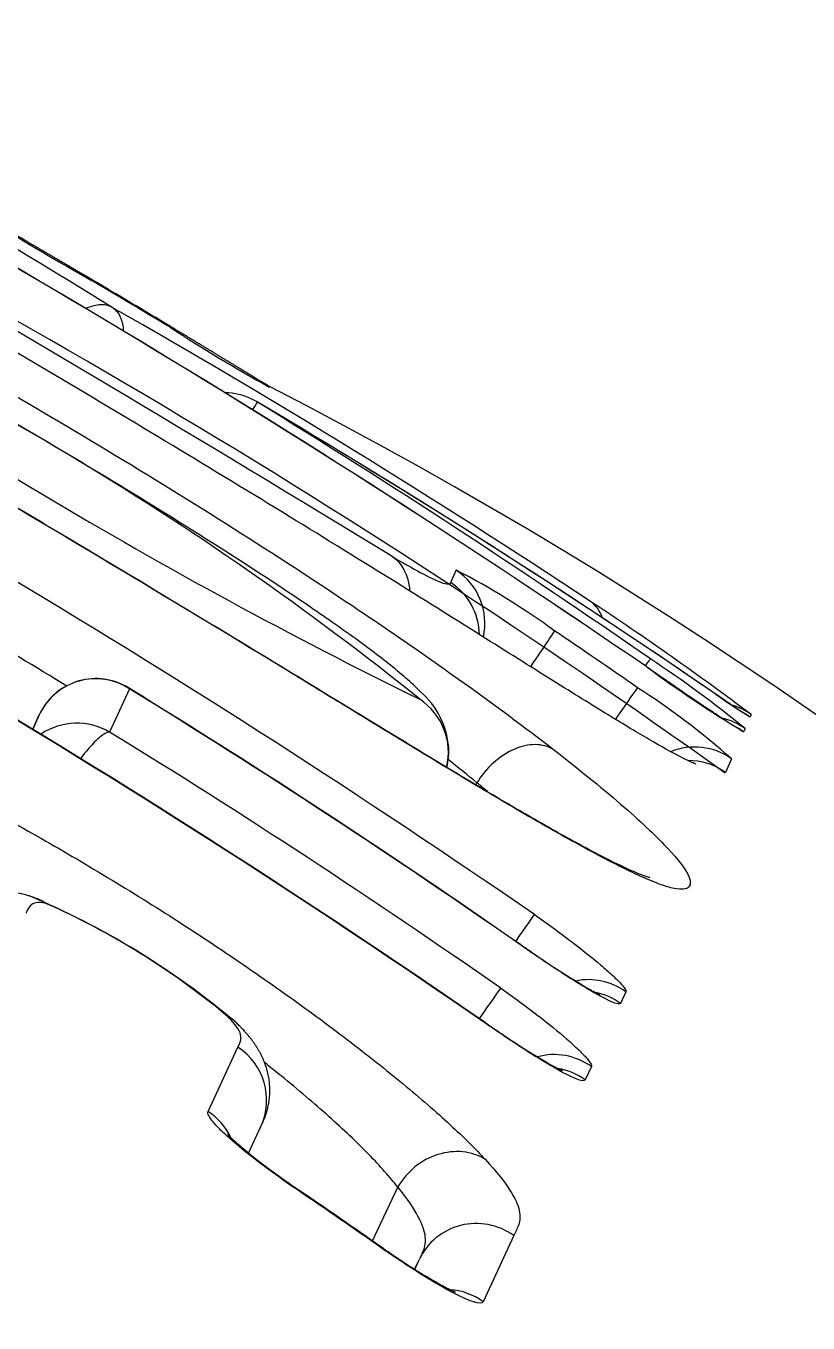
# Model space of a CAD drawing. Header units: millimetres. Extents: x 863 to 5283, y 810 to 2397.
# Drawn here: x 1733.1797 to 1733.3029, y 1447.2132 to 1447.4175 of the extents above; entities that cross this region are included whole.
import ezdxf

# ---------------------------------------------------------------- set-up
doc = ezdxf.new("R2010")
doc.units = ezdxf.units.MM
doc.layers.add('Wbudowane', color=175, linetype='Continuous')

# ---------------------------------------------------------------- blocks, each defined once
blk = doc.blocks.new('Z$W@#14502')
for p, q in [((14.60826912896772, 143.2821981006946), (14.60824944635766, 143.282086665123)), ((14.63683316585406, 143.2513150961865), (14.63770104128866, 143.2532497399061)), ((14.58621719972257, 143.2345600368285), (14.58308365871352, 143.227749888006)), ((14.5721085314558, 143.230677181062), (14.57201112109198, 143.2304743269369)), ((14.57201112109198, 143.2304743269369), (14.57096229071578, 143.2282251029369)), ((14.57097605985274, 143.2282213479057), (14.57201112109198, 143.2304743269369)), ((14.68415813888805, 143.2305277652645), (14.6839959055597, 143.2301403145796)), ((14.68320504334298, 143.2283032934456), (14.68298943468557, 143.2278101871213)), ((14.6810896222766, 143.2235240353352), (14.68012903631939, 143.2213791836541)), ((14.6409647398666, 143.2197618286984), (14.6408030119967, 143.2194150021621)), ((14.66441588758818, 143.1868483422606), (14.66357410020498, 143.1850113246296)), ((14.59860467188668, 143.1679613811446), (14.60328832345203, 143.1781083130941)), ((14.65899746981194, 143.175035486858), (14.65803803149487, 143.1729463685101)), ((14.60497858684181, 143.1614195143579), (14.60691959013104, 143.1656274820632)), ((14.62451624242578, 143.1475710423504), (14.62848084480765, 143.1560731595953)), ((14.62849162030761, 143.1560937956958), (14.62848084480765, 143.1560731595953)), ((14.64675516632838, 143.1484221147703), (14.64195462819868, 143.1380069312963)), ((14.63234159841903, 143.1456159661104), (14.63194604698253, 143.144802608243)), ((14.63114537496892, 143.1430962273948), (14.63185681580808, 143.1446219171978)), ((14.63115378215036, 143.1430977905254), (14.63185681580796, 143.1446219171978))]:
    blk.add_line(p, q)
for centre, radius, start, end in [((13.73484246771454, 141.8748017185851), 1.651848701087288, 55.61476453163881, 62.42359725826709), ((13.73921166897469, 141.8820822230832), 1.643375302300004, 55.59712794609853, 62.44112018940385), ((13.68908343979581, 141.8427486290268), 1.705300045799595, 58.3655023494883, 61.14724560860707), ((13.95682629749854, 142.2112949451257), 1.242222305775509, 54.39387537273254, 64.4882653459125), ((12.06088756933462, 139.0503311656232), 4.926533931897101, 58.59937082216743, 59.82500242974507), ((14.88813922636876, 143.8388421105624), 0.6215629135644873, 238.6364005782985, 240.3138685783886), ((14.32798248480344, 142.8553471573377), 0.4847224782482161, 51.16156424905611, 67.15060396415704), ((14.99576861650928, 143.9736191235227), 0.8252328351353697, 234.470290456352, 243.8418777568318), ((13.7947817434424, 141.9582831579098), 1.506912987535216, 55.42056088088043, 62.88721004012174), ((13.72714125727578, 141.8538618628961), 1.678068552156215, 58.95014748359253, 59.44110556749626), ((13.83627117688229, 142.0369084323206), 1.465091886177247, 58.91714635882654, 59.47947059750113), ((13.83650594467531, 142.0372430282112), 1.464553411750059, 58.92598042849588, 59.46218922611494), ((13.91516755049048, 142.123066714081), 1.348819694303193, 56.53969523701981, 60.29711353977005), ((14.73557836117436, 143.5106674949673), 0.2616521513779782, 236.892692105409, 240.8803962853048), ((13.80882876758233, 141.9739649551198), 1.467562433874933, 55.39850046860433, 63.06610963873008), ((13.81259218054453, 141.9803541537294), 1.460217471171172, 55.37769495132497, 63.08421252100802), ((14.60301393570887, 143.2736902847153), 0.009999999446344629, 58.2967874416824, 67.3074921786814), ((14.60299412864475, 143.2735789963492), 0.01000003618487273, 58.29573753283398, 60.99890507796102), ((14.26204895227619, 142.6082789399118), 0.7576512693967703, 359.9830259902878, 62.80855729625799), ((14.6011421180649, 143.2712061178809), 0.009999999999997157, 65.00000000052906, 88.77485722654836), ((14.6011421180649, 143.2712061178809), 0.009999999999999426, 59.36086577062286, 65.00000000052906), ((13.9576904722976, 142.1818091336529), 1.275231839259553, 55.58024381249703, 59.43124454065545), ((13.87566490804988, 142.093257327839), 1.393428413727964, 55.33114727246683, 58.37145732346386), ((13.95764280056301, 142.1816782896101), 1.275366233909044, 55.5757405574589, 59.42422174907269), ((14.58430432620071, 143.1492920753224), 0.1168691798887608, 53.85748081776757, 62.8131978320888), ((13.79050231644118, 141.9511391343715), 1.505261709848518, 58.53023959633373, 59.84896978725631), ((14.38074707871391, 142.8264337849607), 0.5053218938002131, 53.09920955774353, 56.60888864042671), ((13.93853122936798, 142.1857659339057), 1.276698933774729, 55.24802038093152, 55.95770828113967), ((14.56697583518996, 143.086116001047), 0.1836476380123732, 50.73615203656488, 56.51701332314764), ((14.78103718304811, 143.3910730281868), 0.1904418972593488, 233.4899776317015, 239.0130137393608), ((14.58088755331312, 143.2263518175873), 0.0097867253950785, 57.00409240242347, 153.7708504712479), ((14.58090820380846, 143.2263790542436), 0.009791239996222884, 58.12701769573943, 153.5082673430857), ((13.92403736442077, 142.156391478351), 1.265319461642182, 55.1070599306235, 58.45141198226043), ((14.60029236741883, 143.1322029635767), 0.1219333200552944, 48.4988754121203, 57.23516457201174), ((13.92269614381246, 142.1542807839112), 1.267778945999401, 55.11188929728508, 58.44123251503404), ((14.62647629536315, 143.2245656532864), 0.00998419127299744, 346.2787080733371, 56.65234222126267), ((14.72807451807682, 143.3025314245835), 0.08475492250617717, 234.309662540081, 238.6629579714067), ((14.57793542350521, 143.218919334088), 0.01022169302307256, 59.75770676987673, 123.6037348355975), ((13.92803678694906, 142.1603733419356), 1.252349430194813, 55.0919628042447, 58.46264190290607), ((14.56676367406953, 143.1905915286502), 0.0119188140102767, 74.63122382776741, 155.2632159786233), ((14.56805242759697, 143.1929284866039), 0.00928866634389397, 76.03106871065134, 78.45564983805161), ((14.52084127837054, 143.0843837308662), 0.1275908913063747, 49.9745015869396, 67.18875814747005), ((14.56805242759697, 143.1929284866039), 0.00928866634389397, 57.40430918864281, 76.03106871065134), ((14.523923066235, 143.0898541152233), 0.1212966871536342, 50.2897232039815, 66.1047002160469), ((13.99649641802182, 142.2491560068893), 1.096065598374758, 54.95492835301947, 55.78315652122216), ((14.03066394706195, 142.2987668663352), 1.035918022688534, 54.92650558949133, 55.80289542131205)]:
    blk.add_arc(centre, radius, start, end)
for centre, major_axis, ratio, start_param, end_param in [((14.57523011556844, 143.2903977506141), (-0.005084254524737046, -0.00861106009313328), 0.0005430471505521101, 2.983452212167769, 3.144518018580425), ((14.58750717199752, 143.283078404887), (-0.005157816545520165, -0.008567200737863432), 0.0005425745714862428, 2.983484197061208, 3.144515844874198), ((14.6011421180649, 143.2712061178809), (0.005251885872095685, 0.008509858681937654), 0.0005419081508088696, -0.529780176574695, -0.02141864491582623), ((14.6011421180649, 143.2712061178809), (-0.005096292019757255, -0.008603941402030026), 0.6473366841990027, 3.113490179863597, 3.141589040434593), ((14.63221996653834, 143.2448933073506), (-0.009125681889957106, 0.004089245657012964), 0.9993440447170657, 3.344141386771629, 4.553247706111117), ((14.63135199936062, 143.2429606081364), (-0.009119256058609526, 0.004103555645695868), 0.9991828123144034, 3.580403858429282, 4.5547260634049), ((14.65323869213807, 143.2400685050186), (0.005522896989623716, 0.008336522586893658), 0.6749590697641995, 5.805658650354086, 6.267060459590982), ((14.64763802701754, 143.235389061146), (0.005598405955342671, 0.008286003304314171), 0.0005388289211148291, -1.244235270100082, -0.03438010986929996), ((14.66259782034939, 143.2310697388573), (0.005695663861088329, 0.008219453338365046), 0.0005377807001094038, -0.5286894247051555, -0.02134676620515297), ((14.66058433824685, 143.2265254870572), (0.005700605867814399, 0.008216026578578004), 0.000537725205960993, -1.169249309119817, -0.03435691472317881), ((14.67285615751393, 143.2255305404894), (-0.00566193272396043, -0.008242725145812816), 0.6439802550132013, 3.120625192478135, 3.141569062293704), ((14.67834344629051, 143.2223930993314), (-0.00922996873089777, 0.003848074483003841), 0.9999128350552847, 4.486814521419728, 4.825120863715415), ((14.67818075935992, 143.2220063435445), (-0.009207101683272878, 0.003902470831906871), 0.9998814090224597, 4.492644170572666, 4.627294423969877), ((14.6773879749951, 143.220172467139), (-0.009160070907479613, 0.004011620741040113), 0.9997316046722949, 4.504219066582705, 4.907008444215552), ((14.67717189377578, 143.2196801766434), (-0.009153661493208069, 0.004026224194919605), 0.9996912172733525, 4.505735689862385, 4.688392355755585), ((14.67526845341479, 143.2154008129453), (0.009125367336343393, -0.004089947551821904), 0.9993372986167275, 1.370492077023713, 2.378854395188526), ((14.67430629483556, 143.21325921064), (0.009118439507960208, -0.004105369768936384), 0.9991581952161763, 1.371899280066611, 2.002939354781093), ((14.6443232512886, 143.1908164710974), (0.005725104782353108, 0.008198974035267259), 0.0005374468781558686, -1.066763162212173, -0.08578530431507403), ((14.64213075673143, 143.1860392488345), (-0.005727337033001324, -0.008197414867539003), 0.0005374212512831988, 3.050716643083092, 3.141601315215794), ((14.65857977598864, 143.178774826268), (0.009088786467795207, -0.004170606735587334), 0.9960537113415202, 1.375846696631373, 2.210052939704275), ((14.6390041465969, 143.1792336611031), (0.005730242420118324, 0.008195384176878928), 0.0005373878298996667, -1.146762129090412, -0.09783354077100626), ((14.6577377237158, 143.1769401139375), (0.009088225890421795, -0.004171828156185331), 0.9958757259675802, 1.375857991101954, 1.814155122826783), ((14.63650421129233, 143.1737971526081), (-0.005732357105833754, -0.008193905174647135), 0.0005373634555933185, 3.038406052738417, 3.141597384679139), ((14.59783928905188, 143.1698165108971), (-0.009081142896111283, 0.004187223865570466), 0.9920248548117712, 3.141389537684646, 4.564209023617872), ((14.65316024763683, 143.1669766570394), (0.009085657593613239, -0.004177418591877482), 0.9948850019509572, 1.375865201949569, 2.274029014779656), ((14.65220075147329, 143.1648901080514), (0.009085201300734761, -0.004178410861221949), 0.9946722890799236, 1.375859072108786, 1.850096016932816), ((14.5931629353729, 143.1596784978872), (-0.009079937754213896, 0.004189836557633164), 0.9908545369293398, 4.013194789228706, 4.564786590738853), ((14.60727021686677, 143.1473167999691), (-0.005623834947771076, -0.008268765354035867), 0.0005385628731012856, 3.006143237124905, 3.141736172910035), ((14.64091989232935, 143.1403957352095), (0.009081155898596482, -0.004187195665994459), 0.9920362387106024, 1.375731521278235, 3.137260715562552), ((14.63612152835589, 143.1299932254053), (0.009079922291574402, -0.004189870067061734), 0.9908378969707627, 1.375683656624547, 1.939750652327191)]:
    blk.add_ellipse(centre, major_axis=major_axis, ratio=ratio, start_param=start_param, end_param=end_param)
for points, knots in [([(14.6754383527778, 143.2227151866696), (14.67543843641243, 143.2227199590789), (14.67511995380812, 143.2228359783219), (14.67318293099709, 143.2236955002456), (14.66862937076172, 143.226227679206), (14.6618842598499, 143.2302684660249), (14.65281508694869, 143.2359172635975), (14.64123007156905, 143.2431937028316), (14.62685490955977, 143.2521917497102), (14.61014408592825, 143.2625131379787), (14.59199757038516, 143.2735248955623), (14.57337509310491, 143.284639661656), (14.55485819129217, 143.2955385138673), (14.5373797880244, 143.305698473079), (14.52178274795398, 143.3147068745607), (14.50917918129164, 143.3220108671446), (14.49919259154365, 143.3279078819407), (14.49464611730389, 143.3306826902265), (14.49252917171287, 143.3320161772433)], [0, 0, 0, 0, 0.02067595194129673, 0.07625882530349536, 0.1314008855082062, 0.1827306094511164, 0.2359523640560392, 0.2958341356968625, 0.3637031568850467, 0.4404223990466634, 0.520680798816725, 0.5998295326478169, 0.6789565767469253, 0.7585967124146059, 0.8299817887551176, 0.8925443573142559, 0.9488128297817991, 1, 1, 1, 1]), ([(14.49397481995408, 143.3072418129498), (14.49168851360639, 143.3086908810521), (14.48958182983313, 143.3100519550028), (14.48571799109061, 143.3126065250494), (14.48396799872472, 143.3137956393191), (14.47930833447828, 143.3170630734805), (14.47694462715168, 143.3188703932169), (14.474322273891, 143.3211274883533), (14.47360641742171, 143.3218011555998), (14.47247286580739, 143.3229907083353), (14.47205084439418, 143.3235102439046), (14.47116208198884, 143.3248726458357), (14.47106960799982, 143.3255209510219), (14.47168066896188, 143.3264003521895), (14.47238326290983, 143.3266246696612), (14.47432425973614, 143.3264778432806), (14.47511947287501, 143.3263483566359), (14.47706160684947, 143.3258978595097), (14.47821697664767, 143.3255740547811), (14.48223758351645, 143.3242842918473), (14.48561266214051, 143.3230220460221), (14.49181669589336, 143.3204506782376), (14.49405179808309, 143.3194891376975), (14.49881696917805, 143.3173684209548), (14.50135432931518, 143.3162062732101), (14.50676611566109, 143.3136567009005), (14.50966453237879, 143.312256896106), (14.51568224858948, 143.3092856705473), (14.51877386137198, 143.3077284823873), (14.52508992854393, 143.3044913062317), (14.52831452252656, 143.3028112174911), (14.5348729409701, 143.2993420392979), (14.5382172847473, 143.2975470329213), (14.55487688244284, 143.2884835562561), (14.56822195160674, 143.2808400093088), (14.58817974729095, 143.2688488571755), (14.59485313940831, 143.2647448654134), (14.60785327049683, 143.2565369624019), (14.6142101498142, 143.2524158086505), (14.62347227809721, 143.2462293226972), (14.62652967389391, 143.2441555349112), (14.63246229968115, 143.2400647997595), (14.63531851081683, 143.238061329655), (14.64353659390474, 143.2321949651553), (14.64855040876148, 143.2284746039461), (14.65302543091991, 143.2250064414318)], [0, 0, 0, 0, 0.03125000000000152, 0.03125000000000152, 0.06250000000000304, 0.06250000000000304, 0.1250000000000049, 0.1250000000000049, 0.1562500000000049, 0.1562500000000049, 0.1875000000000049, 0.1875000000000049, 0.2500000000000051, 0.2500000000000051, 0.3125000000000053, 0.3125000000000053, 0.3437500000000054, 0.3437500000000054, 0.3750000000000056, 0.3750000000000056, 0.4375000000000061, 0.4375000000000061, 0.4687500000000059, 0.4687500000000059, 0.5000000000000058, 0.5000000000000058, 0.5312500000000057, 0.5312500000000057, 0.5625000000000054, 0.5625000000000054, 0.5937500000000053, 0.5937500000000053, 0.6250000000000052, 0.6250000000000052, 0.750000000000003, 0.750000000000003, 0.8125000000000022, 0.8125000000000022, 0.8750000000000013, 0.8750000000000013, 0.9062500000000009, 0.9062500000000009, 0.9375000000000004, 0.9375000000000004, 1, 1, 1, 1]), ([(14.65302543091991, 143.2250064414318), (14.65749029998193, 143.2215422887114), (14.66117386645385, 143.2185192068987), (14.66566564610474, 143.2146047683798), (14.66699751826042, 143.213396274326), (14.66928929506724, 143.2112228640547), (14.67025331595585, 143.2102551686626), (14.67267640945551, 143.207663400543), (14.67367040511294, 143.2063485494066), (14.67468739966426, 143.2043741419973), (14.67469967373262, 143.2037372661555), (14.67399815629221, 143.2029756432878), (14.67328360253964, 143.2028513974271), (14.6713946367376, 143.2032423683506), (14.67062834114023, 143.203469142594), (14.66876885366031, 143.2041516911004), (14.66768800597288, 143.2046032759222), (14.66521367839698, 143.2057347121156), (14.66382029596213, 143.2064139379536), (14.66069833315515, 143.2080112325348), (14.65896091001184, 143.2089341709179), (14.65514114150255, 143.2110272764528), (14.6530725546441, 143.2121896417545), (14.64858003499404, 143.2147675894757), (14.6461457623526, 143.2161894185758), (14.64094334003136, 143.2192743166922), (14.63818814214079, 143.2209295484402), (14.63249557160657, 143.2243720417946), (14.62954568673791, 143.226166771997), (14.62346838751421, 143.2298714966826), (14.62032322333732, 143.2317923567666), (14.6139731381453, 143.2356671284019), (14.61077421651771, 143.2376173850591), (14.59467693245477, 143.247405221591), (14.58146994824597, 143.2553523830404), (14.56125322132362, 143.2673278734728), (14.55452289755021, 143.2712832104137), (14.54450316429796, 143.2771538392221), (14.54116297263647, 143.2791079713602), (14.53458385203402, 143.2829575988317), (14.53134342829225, 143.2848539852375), (14.52179328621003, 143.2904550410112), (14.51565189093486, 143.2940724728683), (14.50691062819732, 143.2993006922918), (14.50410833689926, 143.3009911262159), (14.4988182263312, 143.3042206037562), (14.49631877633192, 143.3057665909785), (14.49397481995408, 143.3072418129498)], [0, 0, 0, 0, 0.06250000000000039, 0.06250000000000039, 0.09375000000000021, 0.09375000000000021, 0.125, 0.125, 0.1875000000000005, 0.1875000000000005, 0.2500000000000009, 0.2500000000000009, 0.3125000000000014, 0.3125000000000014, 0.343750000000001, 0.343750000000001, 0.3750000000000006, 0.3750000000000006, 0.4062500000000002, 0.4062500000000002, 0.4374999999999998, 0.4374999999999998, 0.4687499999999993, 0.4687499999999993, 0.4999999999999989, 0.4999999999999989, 0.5312499999999986, 0.5312499999999986, 0.5624999999999981, 0.5624999999999981, 0.5937499999999978, 0.5937499999999978, 0.6249999999999974, 0.6249999999999974, 0.7499999999999954, 0.7499999999999954, 0.8124999999999944, 0.8124999999999944, 0.8437499999999948, 0.8437499999999948, 0.8749999999999951, 0.8749999999999951, 0.9374999999999969, 0.9374999999999969, 0.9687499999999984, 0.9687499999999984, 1, 1, 1, 1]), ([(14.66820321803556, 143.2048109857151), (14.66820453520239, 143.2048150201138), (14.66769414854963, 143.2049329038716), (14.66512334351319, 143.2059334465644), (14.65982017210456, 143.2085522106088), (14.65259706768819, 143.21250207651), (14.64375187875885, 143.217629900342), (14.63305653133062, 143.2240608284026), (14.62009803019248, 143.2319672160147), (14.60451705813989, 143.2414722616061), (14.58653604096844, 143.2523340709606), (14.56714675733662, 143.2639008614804), (14.54820330924645, 143.275028463521), (14.53100042933698, 143.2850865181554), (14.5166115976092, 143.2935366471067), (14.50416221581884, 143.3009857065433), (14.49790991420895, 143.3048320558185), (14.49465538322329, 143.3068806648796)], [0, 0, 0, 0, 0.0289052987748401, 0.08663167081346118, 0.1484893053800721, 0.2096981219528897, 0.2674012047471491, 0.3246249486032564, 0.3890357913236027, 0.4639566634939066, 0.5478577024655115, 0.639047568300592, 0.7291074700026285, 0.8075303603602462, 0.8771542021119365, 0.9407538523733918, 1, 1, 1, 1]), ([(14.58031435984736, 143.2990087906253), (14.58021839397389, 143.2990654556122), (14.57998271033193, 143.2992046166432), (14.57955482838742, 143.2994570893052), (14.57906331880019, 143.2997469687753), (14.57856839953683, 143.3000386965771), (14.57807640698138, 143.3003285437778), (14.57758687207962, 143.3006167877415), (14.57710100297788, 143.3009027193095), (14.57661963429314, 143.3011858485108), (14.57614253138911, 143.3014663185972), (14.57566891726412, 143.3017445953524), (14.57519812070461, 143.3020210790851), (14.57473085993865, 143.3022953534878), (14.57426860853587, 143.3025665591499), (14.57381285116963, 143.3028338309482), (14.57336503950643, 143.3030963238016), (14.57292625948884, 143.3033534076806), (14.57249658108196, 143.3036050472845), (14.57207477064014, 143.3038519770014), (14.5716597416482, 143.3040948417981), (14.5712515005352, 143.3043336460335), (14.57085116323873, 143.3045677449743), (14.57045999459308, 143.3047964072921), (14.57007921699596, 143.3050189269047), (14.56970999333197, 143.3052346329284), (14.56935320374697, 143.3054430196059), (14.56900858400854, 143.3056442503416), (14.56867489908097, 143.3058390577612), (14.5683517965723, 143.3060276550877), (14.56803986472596, 143.3062097073409), (14.56774013828687, 143.3063846189314), (14.56745313247848, 143.3065520975999), (14.56717933432947, 143.3067118674787), (14.56691918369245, 143.3068636801729), (14.5666732790022, 143.3070071944464), (14.56644114732336, 143.3071426946192), (14.56622300961476, 143.3072700582836), (14.56601934722664, 143.3073890100727), (14.56583100794057, 143.3074990601228), (14.56565808693404, 143.3076001575089), (14.56550065419196, 143.3076922654875), (14.56535885575727, 143.3077753020025), (14.56523299961799, 143.3078490887694), (14.56512341427907, 143.3079134327768), (14.5650333520129, 143.3079664183385), (14.56498474691773, 143.3079950871088), (14.56496412383558, 143.3080072688631)], [0, 0, 0, 0, 0.01205274021091221, 0.03484664861999057, 0.05767776621466487, 0.08052637676902646, 0.103368415387306, 0.1261805968776852, 0.1489427827546151, 0.1716507133014858, 0.1942649336618171, 0.2169384011238867, 0.2397259043852377, 0.2625837682565491, 0.2854671387359926, 0.3083193429299643, 0.3310908731867502, 0.3537376143582202, 0.3762521328938431, 0.3987502282903003, 0.4213727984801386, 0.4440939941632016, 0.466872205455044, 0.4896647690703799, 0.5124147495966203, 0.5350791988870509, 0.5576170147163197, 0.5800133484829376, 0.6024483493022473, 0.6250151393761696, 0.6475978889676388, 0.6701814800087563, 0.6927496496692216, 0.7152883327693325, 0.7377831171300236, 0.7602191378437559, 0.7825439843714649, 0.8049846988548098, 0.8273167634649021, 0.849532200964801, 0.8716483361015085, 0.8936752560344293, 0.9156119818973567, 0.937440289390199, 0.959114539338934, 0.9805049479108305, 0.9999999999999999, 0.9999999999999999, 0.9999999999999999, 0.9999999999999999]), ([(14.63620702717679, 143.2221834667159), (14.63649481454195, 143.223275472162), (14.63672249069202, 143.2261863679139), (14.63495106277225, 143.2312257194819), (14.63210824685979, 143.2341968406263), (14.62760776589641, 143.2382027317312), (14.62086398705401, 143.2431845512151), (14.61201462357269, 143.2493333391715), (14.59984299467396, 143.2572426920519), (14.58376032053599, 143.2672491922697), (14.56573731356087, 143.2779195101598), (14.54936563019936, 143.2871713594268), (14.53677133454062, 143.293948151475), (14.5277105703243, 143.2984654744871), (14.52047898724544, 143.3017435820655), (14.51594227696955, 143.303272361052), (14.51126370791036, 143.3039983946171), (14.50673184240759, 143.3024384643654), (14.50497047504939, 143.3010028896933), (14.5046681848043, 143.3007212828006)], [0, 0, 0, 0, 0.02084196501501365, 0.05617297469388958, 0.1137481374365707, 0.1782695816226787, 0.2343513677813671, 0.2888772923375204, 0.3589657272476516, 0.4558822302423305, 0.5716900954823744, 0.6692682308216834, 0.7375114157160702, 0.7918195333309583, 0.8480329417169477, 0.9144237257787492, 0.9577871349164739, 0.9923516121715197, 1, 1, 1, 1]), ([(14.58351098385214, 143.2946603393721), (14.58291845937066, 143.2949905105174), (14.58219712772734, 143.295126222155), (14.58075977007871, 143.2949882414866), (14.58005701919518, 143.2947806559043), (14.57934225136529, 143.2944418169689)], [0, 0, 0, 0, 0.546030174754535, 0.546030174754535, 0.9999999999999999, 0.9999999999999999, 0.9999999999999999, 0.9999999999999999]), ([(14.58351098385214, 143.2946603393721), (14.58407086287451, 143.2943056138231), (14.58452135378127, 143.293744892743), (14.58506414190384, 143.2924307752983), (14.58520801173177, 143.2917212611264), (14.58524382849026, 143.2909379395251)], [0, 0, 0, 0, 0.5464114865378498, 0.5464114865378498, 0.9999999999999999, 0.9999999999999999, 0.9999999999999999, 0.9999999999999999]), ([(14.60787993593073, 143.282411007646), (14.60787969500825, 143.2824111532796), (14.60785542161221, 143.2824258263308), (14.6078011600236, 143.2824586660702), (14.60770485319176, 143.2825170704723), (14.60759124566982, 143.2825860745595), (14.60746108445551, 143.2826652276087), (14.60731433039001, 143.2827545537205), (14.60715126156151, 143.2828538818999), (14.60697254614809, 143.2829628015995), (14.60677886739313, 143.2830808915767), (14.60657097155672, 143.2832076912337), (14.60634960545923, 143.2833427388161), (14.60611508913587, 143.283485833271), (14.60586700288246, 143.2836372194186), (14.60560493622989, 143.2837971387125), (14.60532849807834, 143.2839658204746), (14.60503830099151, 143.2841428813651), (14.60473516140138, 143.2843278134985), (14.60442003270947, 143.2845200254408), (14.60409392984315, 143.284718888375), (14.60375782599846, 143.2849237993028), (14.60341162999441, 143.2851348040269), (14.60305444183211, 143.2853524398049), (14.6026855526066, 143.285577129689), (14.60230507721712, 143.2858087934851), (14.6019142349661, 143.28604667887), (14.60151377031383, 143.2862903228993), (14.60110449707452, 143.2865392207082), (14.60068726100383, 143.286792848382), (14.60026299010883, 143.2870506324452), (14.59983124550848, 143.2873128301931), (14.59939208332867, 143.2875794014883), (14.59894554890957, 143.287850310355), (14.59849295225672, 143.2881247549212), (14.59803488033856, 143.2884023729036), (14.59757127738908, 143.2886831918565), (14.59710208155684, 143.2889672429676), (14.596627216304, 143.2892545660093), (14.59614691838578, 143.2895450118435), (14.59566349140835, 143.2898371798938), (14.59517789058265, 143.2901304891222), (14.59469075589607, 143.2904245549651), (14.59420145586387, 143.2907197567736), (14.5937086815959, 143.2910168864803), (14.59322022960725, 143.2913112255378), (14.59286022499759, 143.2915280796167), (14.59268635232729, 143.2916327316475), (14.59266498295807, 143.2916455942177)], [0, 0, 0, 0, 0.0001985430560893453, 0.01998381990072749, 0.04063427734579387, 0.06170455782630271, 0.0831969242418932, 0.1051292977958427, 0.1273643997580334, 0.1497968634093372, 0.1723404661109849, 0.1949219624267965, 0.2174609191615625, 0.239923946175415, 0.2623525785344797, 0.2849517907589493, 0.3077085670690719, 0.3305743222377559, 0.3535002589872555, 0.3764364246367251, 0.3993199666934074, 0.4221045342315012, 0.4447673329365742, 0.4674533262175505, 0.4903323868465981, 0.513286074168919, 0.5362919318768695, 0.5593268941022843, 0.5823665181724171, 0.6053814713610981, 0.6283495547508231, 0.651235204399169, 0.6742426340283687, 0.6972837187691064, 0.7202794916017261, 0.7432589331379755, 0.7662503660456477, 0.7892738793520664, 0.812358511772699, 0.8355332908937804, 0.858774350262524, 0.881805634807139, 0.9048607933557797, 0.9279458573308436, 0.9510504630342165, 0.9741637291943599, 0.9972710419975993, 1, 1, 1, 1]), ([(14.62770537585322, 143.2553499444482), (14.62979302420212, 143.2541276641387), (14.63138503286007, 143.2532378072071), (14.63383265906009, 143.2519596523807), (14.63465129905734, 143.2515885821497), (14.63583331028713, 143.2511451280279), (14.63619656022246, 143.2510740943933), (14.63666849201587, 143.2510959152278), (14.63677662340007, 143.2511893127555), (14.63683316585406, 143.2513150961865)], [0, 0, 0, 0, 0.25, 0.25, 0.5, 0.5, 0.75, 0.75, 1, 1, 1, 1]), ([(14.62770537585322, 143.2553499444482), (14.62914002346179, 143.2543404621752), (14.63008936152647, 143.2525835458705), (14.63033388256827, 143.2503240994038), (14.630347307698, 143.2501593027102), (14.63035649763054, 143.2499930912618)], [0, 0, 0, 0, 0.9277636002042169, 0.9277636002042169, 1, 1, 1, 1]), ([(14.68166954289956, 143.2285663764073), (14.68166964875883, 143.228566316322), (14.68166606419902, 143.2285683674122), (14.68164945459182, 143.2285780508466), (14.68161647578887, 143.2285975902455), (14.68156801991631, 143.2286267130473), (14.68150333252674, 143.2286660910497), (14.68142193890077, 143.2287162156517), (14.68132347523482, 143.2287774905203), (14.68120772494717, 143.228850208081), (14.68107458899385, 143.228934566012), (14.68092405821028, 143.2290306845753), (14.68075619776431, 143.2291386184158), (14.68057113308828, 143.2292583630503), (14.6803702386419, 143.2293890999631), (14.68015362092024, 143.2295308097239), (14.67992227959763, 143.2296828704334), (14.679676135622, 143.2298453602639), (14.6794156731616, 143.2300179799256), (14.67914135481431, 143.2302004369594), (14.67885364357073, 143.2303924325581), (14.67855300298277, 143.2305936625924), (14.67823984344545, 143.2308038538313), (14.67791525344444, 143.2310222756835), (14.67757954597823, 143.2312487159911), (14.67723289722994, 143.2314830418063), (14.67687479144041, 143.2317255954636), (14.67650540906459, 143.2319762503037), (14.67612579737215, 143.2322342903578), (14.67573706203967, 143.2324989567917), (14.6753404246009, 143.2327694090488), (14.67493692299809, 143.2330449288875), (14.67452690981804, 143.2333252657243), (14.67410960179461, 143.2336109402925), (14.67368417621401, 143.2339025062263), (14.67325038033067, 143.2342001309546), (14.67280920931455, 143.2345031265631), (14.67236203026653, 143.2348105482033), (14.67191035131032, 143.2351213522227), (14.67145571099019, 143.2354344719106), (14.67099933971411, 143.235749051692), (14.67054067256322, 143.2360654717663), (14.67007840765245, 143.2363846219662), (14.66961204002166, 143.2367068513022), (14.66914129011133, 143.2370323539719), (14.66867154301372, 143.2373574048779), (14.66819234721424, 143.237689230654), (14.66790275880902, 143.2378899357584), (14.66773298643454, 143.2380076060538)], [0, 0, 0, 0, 0.01006221207524613, 0.02395268242052836, 0.0386287108839759, 0.05414643280579821, 0.07048566085396149, 0.08761400974948977, 0.1054885190862623, 0.1240604958767145, 0.1432801714586789, 0.1631006439139522, 0.1834807492151219, 0.204384531331033, 0.2257659553020532, 0.2473368163044984, 0.2692036141564555, 0.2913272303675353, 0.3136755021450752, 0.3362209913753101, 0.3589402985859803, 0.3818134310847249, 0.4048232562697209, 0.4279622518528404, 0.4510859206003467, 0.4742958660206587, 0.4977093655451496, 0.5212780688129932, 0.5449538823885518, 0.5686884359782981, 0.5924318403195765, 0.6161228675757449, 0.6397567053894266, 0.6633991555719699, 0.6872061118885355, 0.7111792530512532, 0.7352673011232314, 0.7594176001689232, 0.7835745314137318, 0.8076691470522669, 0.8316495391008987, 0.8555118696841091, 0.8794758409372354, 0.9035983652602235, 0.9277936528835022, 0.9520355489216948, 0.976297393423857, 1, 1, 1, 1]), ([(14.68304786448408, 143.2307178606086), (14.68304786541944, 143.2307178600411), (14.68304624155644, 143.2307188473196), (14.68303500552213, 143.2307257524412), (14.68300740915856, 143.2307429443483), (14.6829645217872, 143.2307699696883), (14.68290547149576, 143.2308075597423), (14.68282959863558, 143.2308562994224), (14.68273649598183, 143.2309165957511), (14.68262601318105, 143.2309886705664), (14.68249824021177, 143.2310725687641), (14.68235341747015, 143.2311682163627), (14.68219228772432, 143.2312751896629), (14.68201507430092, 143.2313933831263), (14.68182214132014, 143.2315225749792), (14.681613265316, 143.2316629377847), (14.68138830006416, 143.2318145930692), (14.68114850359109, 143.2319767096021), (14.68089522454659, 143.232148386237), (14.68062959344593, 143.2323288570167), (14.68035116274956, 143.232518409556), (14.68005972117817, 143.2327171888696), (14.67975478093859, 143.232925525017), (14.67943721067581, 143.2331428178943), (14.67911000460964, 143.2333670115327), (14.67879613161512, 143.2335823122139), (14.67860907594405, 143.2337107936241), (14.67851706633195, 143.2337739953794)], [0, 0, 0, 0, 0.01213228566445582, 0.03903642352366696, 0.06813980912996342, 0.09945047059025111, 0.1329062166660977, 0.1683796979489421, 0.205691561490961, 0.2446288278154341, 0.2849643285852192, 0.3264734796378962, 0.3689630509938963, 0.4120211216948113, 0.4555440973052933, 0.5001282228733256, 0.5454865767284992, 0.5913534685072112, 0.6374722145691236, 0.6836539091146854, 0.7296407183988064, 0.7765435917973299, 0.8235841821695011, 0.8708144147020633, 0.9182889013965542, 0.9660306809347019, 0.9999999999999999, 0.9999999999999999, 0.9999999999999999, 0.9999999999999999]), ([(14.52364534900732, 143.2271427458943), (14.52410962131626, 143.2281466215743), (14.52454579477967, 143.2291534162443), (14.52633680337163, 143.2299884739402), (14.52712065537344, 143.2301557895546), (14.52872504258568, 143.2301527505051), (14.52933456508083, 143.2301086564564), (14.53070020137659, 143.2299230165747), (14.53145716542565, 143.2297817548599), (14.53313051554471, 143.2293944548526), (14.53404652137755, 143.2291486638305), (14.53605475942243, 143.2285404257279), (14.53715503994454, 143.2281749367469), (14.54068227780959, 143.2269036599266), (14.5433391133538, 143.2258238513841), (14.54784827321538, 143.22379620018), (14.5494475065945, 143.2230486647488), (14.55273806173761, 143.2214597181714), (14.5544240158423, 143.2206213840886), (14.55958219281951, 143.2179934057913), (14.56315313483725, 143.2160922842984), (14.57048495802201, 143.212052434965), (14.5741912682758, 143.2099415059945), (14.58160274884278, 143.2055815823471), (14.58532049660903, 143.2033256972127), (14.59091559016736, 143.1998203948381), (14.59279196222849, 143.1986262099119), (14.596490396045, 143.1962345597569), (14.59831651536638, 143.1950347285631), (14.60372620616471, 143.1914236570892), (14.60724141832816, 143.1890008278131), (14.61408421561362, 143.1841268019891), (14.61743551308984, 143.1816567179935), (14.62368225093826, 143.1768868158538), (14.62660812397587, 143.1745664578082), (14.63203742859332, 143.1700775740619), (14.63455991842307, 143.1678898007831), (14.63890814740074, 143.163894110234), (14.64076039918302, 143.1620662661142), (14.64225592248476, 143.1604362702271)], [0, 0, 0, 0, 0.1250000000000064, 0.1250000000000064, 0.1875000000000102, 0.1875000000000102, 0.2187500000000109, 0.2187500000000109, 0.2500000000000116, 0.2500000000000116, 0.2812500000000123, 0.2812500000000123, 0.3125000000000129, 0.3125000000000129, 0.3750000000000158, 0.3750000000000158, 0.4062500000000164, 0.4062500000000164, 0.4375000000000169, 0.4375000000000169, 0.5000000000000172, 0.5000000000000172, 0.5625000000000174, 0.5625000000000174, 0.6250000000000178, 0.6250000000000178, 0.6562500000000167, 0.6562500000000167, 0.6875000000000157, 0.6875000000000157, 0.7500000000000125, 0.7500000000000125, 0.8125000000000094, 0.8125000000000094, 0.8750000000000063, 0.8750000000000063, 0.9375000000000032, 0.9375000000000032, 1, 1, 1, 1]), ([(14.58308365871352, 143.227749888006), (14.58281632537421, 143.2277741275002), (14.58242613985004, 143.2276064540074), (14.58146867835853, 143.226910872314), (14.5808953715258, 143.2263797348394), (14.57972848130908, 143.2251204856113), (14.57913603547274, 143.2244141171557), (14.57853136299923, 143.2236300583959)], [0, 0, 0, 0, 0.3479238755146188, 0.3479238755146188, 0.6958477510292377, 0.6958477510292377, 1, 1, 1, 1]), ([(14.65302543091991, 143.2250064414318), (14.65219795806593, 143.2255023358966), (14.65121166409426, 143.2257618339929), (14.64908049584193, 143.2257672704186), (14.64793662920647, 143.2255132044238), (14.64568116505291, 143.2245330740611), (14.64457063391632, 143.2238074704367), (14.64256732083368, 143.2220044513031), (14.64167577088045, 143.2209277525519), (14.64096267023882, 143.2197627937817)], [0, 0, 0, 0, 0.25, 0.25, 0.5, 0.5, 0.75, 0.75, 1, 1, 1, 1]), ([(14.57305630110648, 143.2007541221913), (14.57237432508464, 143.2008930652764), (14.57187639119923, 143.2009082655513), (14.57112022174681, 143.2007855534166), (14.57086079803912, 143.2006488199795), (14.570265799553, 143.2001213989781), (14.57010901302596, 143.1996179264841), (14.56989241646193, 143.1991489878576)], [0, 0, 0, 0, 0.2499999999999972, 0.2499999999999972, 0.4999999999999943, 0.4999999999999943, 1, 1, 1, 1]), ([(14.65002768067541, 143.1989850313867), (14.65201546893104, 143.1975970374854), (14.65396369542623, 143.1961774087554), (14.65749835785755, 143.1934900434665), (14.65911937959561, 143.192195510466), (14.66110850667656, 143.1905103889678), (14.66171100182686, 143.1899803813101), (14.66273738747719, 143.1890347352612), (14.66316563065141, 143.188615851647), (14.66384907397423, 143.1878890016724), (14.6641009740049, 143.1875835060389), (14.66440455998691, 143.1871143889109), (14.66446073140094, 143.1869462239749), (14.66441588758818, 143.1868483422606)], [0, 0, 0, 0, 0.2499999999999938, 0.2499999999999938, 0.4999999999999876, 0.4999999999999876, 0.6249999999999907, 0.6249999999999907, 0.7499999999999938, 0.7499999999999938, 0.8749999999999969, 0.8749999999999969, 1, 1, 1, 1]), ([(14.6635741002051, 143.1850113246296), (14.6634833167692, 143.1848132490077), (14.66298975223492, 143.1849066341442), (14.66172539788454, 143.1854555641396), (14.66121079890866, 143.1857089828056), (14.66002545391876, 143.1863418305047), (14.65936311495642, 143.1867162958208), (14.65790269440669, 143.1875770249255), (14.65709588013749, 143.1880689747211), (14.65541061201679, 143.1891248002137), (14.65452697435404, 143.1896914679699), (14.6526773581877, 143.1909015305255), (14.65171581872175, 143.1915422991856), (14.64979121877957, 143.1928460566121), (14.64881845930881, 143.1935153538932), (14.64783486037425, 143.1942025586916)], [0, 0, 0, 0, 0.2500000000000127, 0.2500000000000127, 0.3750000000000105, 0.3750000000000105, 0.5000000000000084, 0.5000000000000084, 0.6250000000000063, 0.6250000000000063, 0.7500000000000042, 0.7500000000000042, 0.8750000000000021, 0.8750000000000021, 1, 1, 1, 1]), ([(14.66029619300753, 143.186370277183), (14.66029619356573, 143.1863702768972), (14.66029559118397, 143.1863705291066), (14.66028752641, 143.1863739511164), (14.66026098745726, 143.1863856449859), (14.66021838055292, 143.1864049978728), (14.66015925013915, 143.1864326045645), (14.6600833715521, 143.1864689335259), (14.65998977119915, 143.1865148140037), (14.65987960222253, 143.1865700019271), (14.65975157141213, 143.1866355062914), (14.65960562704424, 143.1867116594426), (14.65944386475599, 143.1867976035621), (14.65926462241146, 143.186894459951), (14.65906822414445, 143.187002284521), (14.65885505120946, 143.1871210751472), (14.65862557207515, 143.1872507553712), (14.65838033557839, 143.1873911773048), (14.6581199444654, 143.1875421399409), (14.65784461562845, 143.1877036378951), (14.65755741582291, 143.1878739985011), (14.65725748993691, 143.1880537638883), (14.65694565753302, 143.1882424763762), (14.6566191568163, 143.1884418843274), (14.65627919651058, 143.1886513328654), (14.65592699837742, 143.1888701380294), (14.65556386594147, 143.1890975457554), (14.65519115434563, 143.1893327517957), (14.65481005734466, 143.1895750352533), (14.65442201475128, 143.1898235129472), (14.65402671054056, 143.1900783697854), (14.65362346420562, 143.1903400301896), (14.65321104771448, 143.1906093101172), (14.65279009241755, 143.1908858268473), (14.65236211321553, 143.1911686107035), (14.65192868512611, 143.1914566390869), (14.65149153059451, 143.1917487781786), (14.65105210455476, 143.1920440589226), (14.65061096595986, 143.1923421096808), (14.65016674597996, 143.1926438189698), (14.64971854788303, 143.1929498021236), (14.64926673553202, 143.1932598353992), (14.6488111823507, 143.1935739859935), (14.64835972980609, 143.1938870043693), (14.64803070581183, 143.194115878033), (14.64787372807655, 143.1942258061224), (14.64785813520149, 143.1942367220845)], [0, 0, 0, 0, 0.002904670355375302, 0.01806541870391082, 0.033779824107733, 0.05008541618056137, 0.06701385110455355, 0.08459113357460568, 0.1028380542940471, 0.1217210648087172, 0.1419541022757441, 0.1620769534847651, 0.1828409512911348, 0.2041942692013714, 0.2260972291679152, 0.248506801840666, 0.2713781941767956, 0.2946659569059309, 0.3183249204755873, 0.3423083687579306, 0.3667070888084538, 0.3907529499000086, 0.4153011690384873, 0.4402719843206725, 0.4655951199180103, 0.4911985051432008, 0.5170092340737319, 0.5429544347727843, 0.5689621733040168, 0.595008300043906, 0.6209626126640283, 0.6471205271318948, 0.6735765934016243, 0.7002613002460033, 0.7271041320546617, 0.7540333376799405, 0.7809748810026327, 0.8078361390267836, 0.8346024581919171, 0.8613588826925686, 0.8883888573386778, 0.9155496275334682, 0.9428046906779329, 0.9701164128319733, 0.9974467660721145, 1, 1, 1, 1]), ([(14.64470741783964, 143.1873895551125), (14.64669732325768, 143.1859982365161), (14.64864389820849, 143.1845705564367), (14.65216882932293, 143.1818593884766), (14.65378169931978, 143.180548789255), (14.65575611982308, 143.1788345711345), (14.65635318444828, 143.1782938546137), (14.6573681095262, 143.177325790904), (14.65779050666526, 143.1768949956202), (14.6584618853866, 143.1761429848052), (14.65870751196877, 143.1758243346906), (14.65899871642864, 143.1753286742019), (14.65904867902435, 143.1751470104555), (14.65899746981194, 143.175035486858)], [0, 0, 0, 0, 0.2499999999999938, 0.2499999999999938, 0.4999999999999876, 0.4999999999999876, 0.6249999999999907, 0.6249999999999907, 0.7499999999999938, 0.7499999999999938, 0.8749999999999969, 0.8749999999999969, 1, 1, 1, 1]), ([(14.60328832345192, 143.1781083130941), (14.60352362368724, 143.1786182971209), (14.60384451456434, 143.1790710595321), (14.60374191852623, 143.1801183892096), (14.60360849684173, 143.1805276583009), (14.60309458267136, 143.1813324883794), (14.60287006101197, 143.181633142902), (14.60226842747051, 143.182327107922), (14.60188673394953, 143.1827240043158), (14.60142022436276, 143.1831658336544)], [0, 0, 0, 0, 0.5000000000000046, 0.5000000000000046, 0.7500000000000069, 0.7500000000000069, 0.8750000000000034, 0.8750000000000034, 1, 1, 1, 1]), ([(14.60713015058354, 143.1660466776229), (14.60714215090877, 143.1660722869619), (14.60717280925735, 143.1661378351903), (14.60723537387605, 143.166275892587), (14.60731279813507, 143.1664521767036), (14.60739665395647, 143.1666509427866), (14.60748497712018, 143.1668704008048), (14.60757708921608, 143.1671121938566), (14.60767169863362, 143.1673769642755), (14.60776739904674, 143.1676655133601), (14.60786249175402, 143.1679782838769), (14.60795506903798, 143.1683156067131), (14.60804283734092, 143.1686764250139), (14.60810862788122, 143.1689897131964), (14.60815422829285, 143.1692357686793), (14.60818576702326, 143.1694215524176), (14.60822422383779, 143.1696722932854), (14.60826615046085, 143.1699978870076), (14.60830462978794, 143.1704051981671), (14.6083296158863, 143.1708303521148), (14.60833920895885, 143.1712701619065), (14.60833196256544, 143.1717202491188), (14.60830701466477, 143.1721764073725), (14.60826403933544, 143.1726348948919), (14.60820314343118, 143.1730926019118), (14.60812473292935, 143.1735471133395), (14.60802942704095, 143.1739965848096), (14.60791784146375, 143.1744399843383), (14.60779856987949, 143.174849665588), (14.60767273235376, 143.175234043526), (14.60754579902101, 143.1755864100171), (14.60739299945101, 143.1759744837825), (14.60721460495932, 143.1763867852642), (14.60700807830779, 143.1768206244824), (14.6067870951191, 143.1772457734371), (14.60655190366333, 143.1776630445256), (14.60630202318356, 143.1780742544606), (14.60603601569954, 143.1784822707298), (14.60575170163509, 143.1788904723314), (14.60544504376583, 143.1793038834905), (14.60513665765211, 143.1796956805135), (14.6048239215026, 143.1800727757989), (14.60448770831863, 143.1804599968134), (14.60413099041875, 143.1808516077924), (14.60379339770509, 143.1812056233389), (14.60350948231553, 143.1814943001953), (14.6032539603039, 143.181747530562), (14.60303679818554, 143.1819581520131), (14.60292438143398, 143.1820642596876), (14.60288893946438, 143.1820976853721)], [0, 0, 0, 0, 0.0086749514797321, 0.02600635932267256, 0.04373424220158539, 0.06190787543728939, 0.08057637839089947, 0.09978765542470663, 0.1195866680817737, 0.140012863402902, 0.161096638943849, 0.1828549001200267, 0.2052861183399851, 0.2283658321418341, 0.2390053847040334, 0.2491453409058943, 0.2594336192806496, 0.2801527260035619, 0.3014094138830552, 0.3232336202923928, 0.345495007056804, 0.3680647063569881, 0.3908292805569673, 0.4137007651252134, 0.4366199915547658, 0.4595550193898503, 0.4824973437482425, 0.5054579288679225, 0.5284641253103399, 0.5474102187578541, 0.5672411255014926, 0.5872353173365916, 0.6122803267066722, 0.6373883993084075, 0.6625990265822859, 0.6880082525342692, 0.7137739238105781, 0.7401033392314714, 0.7672507182466698, 0.7955172330247597, 0.8252391802641563, 0.8507133608280052, 0.8759475830267779, 0.9096110272316356, 0.9372872987924081, 0.9545890147802544, 0.9738464944025707, 0.9929708668156031, 1, 1, 1, 1]), ([(14.65803803149498, 143.1729463685103), (14.65793469671382, 143.1727214003683), (14.65742965298881, 143.1727875869062), (14.65572250039025, 143.1734706485656), (14.65450168068793, 143.174096083718), (14.65229806953215, 143.1753611033121), (14.65148713634409, 143.1758453779271), (14.64979452747406, 143.1768885797501), (14.64890782261409, 143.1774500832666), (14.64705334193604, 143.1786520261667), (14.64608978782292, 143.1792900547471), (14.64416287992958, 143.18059055957), (14.64318972718002, 143.1812593426735), (14.64220653143883, 143.1819471569879)], [0, 0, 0, 0, 0.25, 0.25, 0.5, 0.5, 0.625, 0.625, 0.75, 0.75, 0.875, 0.875, 1, 1, 1, 1]), ([(14.65443835018249, 143.1743603879083), (14.65444411429689, 143.1743581909254), (14.65445041443792, 143.1743557019379), (14.65444436218962, 143.1743580890909), (14.65442260414738, 143.1743671222737), (14.65438476446349, 143.1743833844848), (14.65433047859506, 143.1744074413732), (14.65425929874533, 143.1744398871467), (14.65417015676985, 143.1744815889383), (14.65406583144699, 143.1745316372567), (14.65394301312995, 143.1745919523275), (14.65380433045829, 143.1746615463389), (14.65364787012561, 143.1747416639566), (14.65347388838353, 143.1748324627731), (14.65328262012423, 143.1749340811077), (14.65307443559402, 143.17504656035), (14.65284978857028, 143.1751698695077), (14.6526092488059, 143.1753038859831), (14.65235336655098, 143.1754484741148), (14.65208211874744, 143.1756037961693), (14.65179836011555, 143.1757683779267), (14.65150170093096, 143.1759424847114), (14.65119341218957, 143.1761254131607), (14.6508702987893, 143.1763191514715), (14.65053359453316, 143.176523062333), (14.65018455574284, 143.1767364704631), (14.64982452420742, 143.1769586258913), (14.64945489154712, 143.177188726761), (14.64907674543929, 143.1774261404153), (14.64869184116736, 143.1776698050842), (14.64829951803438, 143.1779201108106), (14.64789923789408, 143.1781773936195), (14.64748937387378, 143.178442730029), (14.64707102524898, 143.1787154483923), (14.64664573794209, 143.178994573582), (14.64621512124637, 143.1792790734878), (14.64578093365861, 143.1795678008391), (14.64534451628322, 143.1798598726573), (14.64490646127274, 143.1801548930412), (14.64446515252922, 143.1804539111886), (14.64402019931214, 143.1807572026285), (14.64357043865533, 143.1810655886327), (14.64312159158339, 143.1813751573011), (14.64266747199065, 143.1816901247096), (14.64239453713793, 143.1818807498746), (14.6422365916834, 143.1819911075895)], [0, 0, 0, 0, 0.01458887238578119, 0.02963829423768389, 0.04519508011873698, 0.06130089981097701, 0.0779922351498632, 0.0953004921335331, 0.1132419297739824, 0.1324717736964497, 0.1515788506653871, 0.1713571277155224, 0.191763517177723, 0.212767036098836, 0.2343307716381169, 0.25641360366375, 0.2789714844024883, 0.3019586385714895, 0.3253286361688308, 0.3490319138625217, 0.3732968898037776, 0.3971057935040308, 0.421436396124682, 0.4462054488705487, 0.4713408980656492, 0.4967684602105452, 0.522412741875197, 0.5481982266440522, 0.5740502860738977, 0.5999767992573553, 0.6257391901974184, 0.6517985200366301, 0.6781623697272918, 0.7047598994109435, 0.7315186876936538, 0.7583651155545916, 0.7852230079920988, 0.8119978178951065, 0.8386992351090539, 0.8653888254101604, 0.8923794219952917, 0.9195034868664718, 0.9467233253775333, 0.9740000199447293, 1, 1, 1, 1]), ([(14.62848084480765, 143.1560731595953), (14.62726917237615, 143.1576170677122), (14.62573423348852, 143.1593420585637), (14.62208050488584, 143.163087080457), (14.61994416471214, 143.1651200049157), (14.61532523092501, 143.1692581345881), (14.61282294464979, 143.1713853099529), (14.60928415366658, 143.1742595077167), (14.6084071507006, 143.1749618488318), (14.60751460887872, 143.1756671380174)], [0, 0, 0, 0, 0.3012429742315836, 0.3012429742315836, 0.6024859484631673, 0.6024859484631673, 0.9037289226947509, 0.9037289226947509, 1, 1, 1, 1]), ([(14.61284314301798, 143.1555094205901), (14.61083435268279, 143.1568755859028), (14.60887047199003, 143.1582798281295), (14.6053197438921, 143.160955408795), (14.6036999323868, 143.1622525189052), (14.60172783599717, 143.1639654299559), (14.60113389886385, 143.1645087772704), (14.60013121707215, 143.1654888741282), (14.59971679021663, 143.165930025056), (14.59906577306947, 143.1667131867832), (14.59883295252564, 143.1670522108154), (14.59857008059828, 143.1675995721721), (14.59853593600269, 143.1678125273613), (14.59860467188668, 143.1679613811446)], [0, 0, 0, 0, 0.2500000000000083, 0.2500000000000083, 0.5000000000000167, 0.5000000000000167, 0.6250000000000124, 0.6250000000000124, 0.7500000000000083, 0.7500000000000083, 0.8750000000000041, 0.8750000000000041, 1, 1, 1, 1]), ([(14.61289415232881, 143.1555856902153), (14.61275765542905, 143.1556786168401), (14.61250434684092, 143.1558511542523), (14.61207544133583, 143.1561461342767), (14.6116349166233, 143.1564513910791), (14.61119316526879, 143.156759968763), (14.61075553909706, 143.1570681255052), (14.61032223066098, 143.1573757160265), (14.60989466644116, 143.15768171887), (14.60947128883225, 143.1579872401524), (14.60905336561291, 143.1582912997121), (14.60864138614318, 143.1585935824762), (14.60823765407326, 143.1588923745319), (14.60784136486643, 143.1591882506743), (14.60745232084042, 143.1594813426741), (14.60707039240981, 143.1597717353418), (14.6066955051275, 143.1600594738197), (14.6063278361961, 143.1603444073162), (14.60597272929994, 143.1606223457657), (14.60562941392277, 143.160893842713), (14.60529876351484, 143.161158083378), (14.6049778570723, 143.1614173633527), (14.60466918724501, 143.1616696044709), (14.60437347932998, 143.1619141195251), (14.60409141283679, 143.1621502339231), (14.60382369449667, 143.1623772207108), (14.60357078795033, 143.1625945322271), (14.60333515028475, 143.1627998526221), (14.60311295817684, 143.1629963231185), (14.60290407907979, 143.1631838706492), (14.60270814139983, 143.1633626886264), (14.60252862781249, 143.1635293292359), (14.60236617109638, 143.1636828460753), (14.60222120267815, 143.1638224166356), (14.60209394084177, 143.1639473616026), (14.60198444479624, 143.164057093252), (14.60189238187809, 143.1641513703744), (14.60181730809222, 143.1642300095712), (14.60175554119041, 143.1642962779038), (14.60170669181019, 143.1643500698044), (14.6016714824251, 143.1643899561229), (14.60165028123026, 143.1644147193058), (14.60164461880862, 143.1644215880387), (14.60164434663682, 143.1644219211523), (14.60164434688272, 143.1644219209104)], [0, 0, 0, 0, 0.02262905721211931, 0.04972425150069364, 0.07690001625627542, 0.1041127155326968, 0.1313103540622839, 0.1584406657508998, 0.185459179267913, 0.2123427195715004, 0.2395205691476285, 0.2664210353478389, 0.2932040986076125, 0.3199128273204663, 0.3465901339677567, 0.3732787488813427, 0.4000082049295169, 0.4268196546453786, 0.4536702193753646, 0.4795486425617117, 0.5057315120245273, 0.5317708034917962, 0.5576325170713046, 0.5832809911587612, 0.6086788627886904, 0.6337873294465166, 0.6585664620888192, 0.6829695704772583, 0.7065722509200505, 0.7308465813605985, 0.7547660982722256, 0.7782338586598047, 0.8011610710649857, 0.8234657923795713, 0.8450756205542953, 0.8659302792236183, 0.8859839151012742, 0.9052110040668777, 0.9240185907097965, 0.9434254334560815, 0.9622398634968611, 0.9804283626962432, 0.9979897873741835, 0.9999999999999999, 0.9999999999999999, 0.9999999999999999, 0.9999999999999999]), ([(14.64225592248476, 143.1604362702271), (14.64173671137496, 143.1607573408551), (14.6411855535992, 143.1610152828246), (14.63999251460626, 143.1614132641412), (14.63936447087389, 143.1615457905455), (14.63745487085345, 143.1617364982446), (14.63610803538756, 143.1615886183126), (14.63353525211551, 143.1607765171166), (14.63228801779053, 143.1601060186097), (14.63011681636044, 143.1583614690137), (14.62919106545337, 143.1572932212798), (14.62849162030761, 143.1560937956958)], [0, 0, 0, 0, 0.1250000000000189, 0.1250000000000189, 0.2500000000000376, 0.2500000000000376, 0.5000000000000251, 0.5000000000000251, 0.7500000000000125, 0.7500000000000125, 1, 1, 1, 1]), ([(14.64225592248476, 143.1604362702271), (14.64400287159799, 143.1585502665), (14.64525878317988, 143.1569704639924), (14.64698339844955, 143.1543136845562), (14.64744803604322, 143.1532369465683), (14.64782278768644, 143.1514729156693), (14.64774009114865, 143.1507749174577), (14.64734049297249, 143.1495386082622), (14.64702201714556, 143.1490013441066), (14.64675516632838, 143.1484221147703)], [0, 0, 0, 0, 0.25, 0.25, 0.5, 0.5, 0.75, 0.75, 1, 1, 1, 1]), ([(14.63235606098942, 143.1456428802271), (14.63269301679065, 143.1463636200629), (14.63296195394497, 143.1471595649816), (14.632733144631, 143.1491012429881), (14.63240949605478, 143.1501161957015), (14.63104328414028, 143.1526777771521), (14.63000513287557, 143.1542231041444), (14.62849162030761, 143.1560937956958)], [0, 0, 0, 0, 0.4026002506775181, 0.4026002506775181, 0.7013001253387591, 0.7013001253387591, 1, 1, 1, 1]), ([(14.64195462819879, 143.1380069312963), (14.64181877629801, 143.1377123205245), (14.64128427759226, 143.1377074656341), (14.63952217546745, 143.1382620844693), (14.63827507896059, 143.1388293155317), (14.63603759516064, 143.1400250283027), (14.63521585311645, 143.1404888291745), (14.63350354277065, 143.1414984437465), (14.63260852115081, 143.1420461854534), (14.63074062708051, 143.1432264311081), (14.62977128914639, 143.1438571569345), (14.62783732352062, 143.1451489112985), (14.62686261201975, 143.1458162453587), (14.6258799114101, 143.1465055565025)], [0, 0, 0, 0, 0.2499999999999858, 0.2499999999999858, 0.4999999999999716, 0.4999999999999716, 0.6249999999999787, 0.6249999999999787, 0.7499999999999858, 0.7499999999999858, 0.8749999999999929, 0.8749999999999929, 1, 1, 1, 1]), ([(14.63759616032763, 143.1394983072012), (14.63759616086497, 143.1394983069727), (14.63759546828408, 143.1394985471372), (14.63758685749985, 143.1395015884007), (14.63755926931231, 143.1395118282617), (14.63751477696866, 143.1395290348671), (14.6374559964886, 143.1395526026051), (14.63738213536402, 143.1395832408887), (14.63729122388878, 143.1396221409279), (14.63718239141588, 143.1396701067297), (14.63705580603573, 143.139727460738), (14.6369114663845, 143.1397945837684), (14.63674944711209, 143.1398717977661), (14.63656996080601, 143.1399593364024), (14.63637334064049, 143.1400573477526), (14.63616003336966, 143.1401658944744), (14.63593062335576, 143.1402849400492), (14.63568549139984, 143.1404145188787), (14.63542866036119, 143.1405527120571), (14.63515859311502, 143.1407004253549), (14.63487596535651, 143.1408573709118), (14.63457704361474, 143.1410257833859), (14.63426303212742, 143.141205161369), (14.63393513986045, 143.141394967467), (14.63359470041496, 143.1415945616643), (14.63324314223576, 143.1418032182166), (14.63288188852579, 143.1420201831859), (14.6325131397885, 143.1422442117337), (14.6321375230014, 143.1424749431594), (14.63175426101401, 143.1427128212144), (14.63136159613225, 143.1429589694562), (14.63095897301878, 143.1432138037806), (14.63054796008726, 143.1434763986515), (14.63013017732737, 143.1437457724803), (14.62970730902902, 143.1440208809959), (14.62928115236519, 143.1443005799763), (14.62885344860257, 143.1445837520973), (14.62842325024769, 143.1448709978617), (14.62798962317265, 143.1451629213207), (14.62755180599527, 143.1454600671202), (14.62711007384172, 143.1457622746354), (14.6266700419921, 143.1460657611381), (14.62626754403016, 143.1463453466647), (14.62603912526924, 143.1465055495498), (14.62593182453838, 143.1465808356479)], [0, 0, 0, 0, 0.003422994652238142, 0.01973418932951916, 0.03653262706726651, 0.05386174579285374, 0.07173962516054602, 0.0895941269380908, 0.1084040657265054, 0.1278859386123266, 0.1480410244739431, 0.1688538295210848, 0.1903000158064223, 0.2123471621000588, 0.2349559067923804, 0.2580812321809097, 0.2816738229742778, 0.305680763015169, 0.3301090679837166, 0.3540153021947354, 0.3785854688359091, 0.4037292836163314, 0.429371658316578, 0.4554324690086157, 0.4818281592327276, 0.5084730744196624, 0.5352808324651396, 0.5621799015711026, 0.5889402801993286, 0.6157599911604605, 0.6429981723695823, 0.6705755418453103, 0.6984135140145875, 0.7264311168151283, 0.754546103011126, 0.7826733549716848, 0.8107161740800606, 0.8386068791533347, 0.866793341724031, 0.8951709214504571, 0.9236980035935973, 0.9523313284638755, 0.9810266851079668, 1, 1, 1, 1])]:
    blk.add_open_spline(points, degree=3, knots=knots)
for points in [[(14.64096267023882, 143.2197627937817), (14.63951805564608, 143.2209541102866), (14.6380059785119, 143.2221760735467), (14.63642971345087, 143.223425302268)], [(14.64280920528802, 143.2182221096882), (14.64220953424314, 143.218726018378), (14.6415917773175, 143.2192411748913), (14.64096267023882, 143.2197627937817)], [(14.60288556065274, 143.1820941229819), (14.60244876098579, 143.1825124187687), (14.60195754520061, 143.1828735609158), (14.60142022436276, 143.1831658336544)]]:
    blk.add_open_spline(points, degree=3)

msp = doc.modelspace()

# ---------------------------------------------------------------- block references
at = {"layer": 'Wbudowane'}
msp.add_blockref('Z$W@#14502', (1718.609776192439, 1304.07855100372), dxfattribs=at)

doc.saveas('drawing.dxf')
